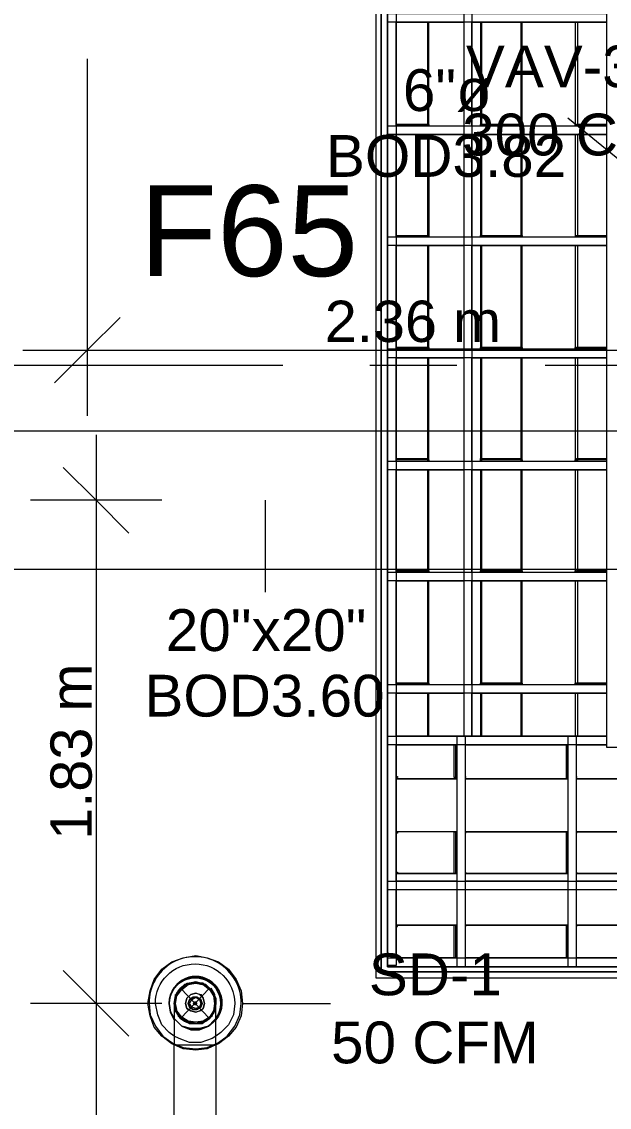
# Model space of a CAD drawing. Header units: metres. Extents: x -2 to 237, y -8 to 52.
# Drawn here: x 39.344 to 41.48, y 12.544 to 16.49 of the extents above; entities that cross this region are included whole.
import ezdxf

# ---------------------------------------------------------------- set-up
doc = ezdxf.new("R2010")
doc.units = ezdxf.units.M
doc.layers.add('HVAC - Ductos', color=5, linetype='Continuous', lineweight=0)
doc.layers.add('PDF3_Text', color=7, linetype='Continuous', lineweight=0)
doc.layers.add('PDF3_Geometry', color=7, linetype='Continuous', lineweight=0, true_color=0xaaaaaa)
doc.styles.add('PDF Arial-BoldMT-Identity-H', font='arial.ttf')
doc.styles.add('PDF Helvetica', font='')
doc.styles.get('PDF Helvetica').set_extended_font_data('Helvetica')

msp = doc.modelspace()

# ---------------------------------------------------------------- linework, layer by layer
at = {"layer": 'HVAC - Ductos', "lineweight": 0}
for points in [[(39.5823, 16.3543), (39.5823, 15.2956), (39.5823, 15.0573)], [(41.9427, 15.1214), (41.576, 15.9373), (41.3285, 16.1389)], [(39.7014, 15.4147), (39.5823, 15.2956), (39.4631, 15.1764)], [(39.3485, 15.2956), (41.9427, 15.2956), (42.7631, 15.2956), (43.469, 15.2956), (44.6423, 15.2956)], [(39.6143, 14.9885), (39.6143, 12.9214), (39.6143, 10.4051)], [(39.7335, 14.631), (39.6143, 14.7502), (39.4951, 14.8693)], [(39.8527, 14.7502), (39.6143, 14.7502), (39.376, 14.7502)], [(40.2285, 14.7502), (40.2285, 14.4155)], [(39.8985, 12.9214), (39.8985, 12.9168), (39.8985, 12.8985), (39.8985, 12.8664), (39.8985, 12.8298), (39.8985, 12.7885), (39.8985, 12.7701), (39.8893, 12.7747), (39.8527, 12.8022), (39.8251, 12.8343), (39.8114, 12.8755), (39.8023, 12.9214), (39.8114, 12.9672), (39.8251, 13.0085), (39.8527, 13.0451), (39.8893, 13.0726), (39.9306, 13.0864), (39.9765, 13.0956), (40.0177, 13.0864), (40.0589, 13.0726), (40.0956, 13.0451), (40.1231, 13.0085), (40.1415, 12.9672), (40.146, 12.9214), (40.1415, 12.8755), (40.1231, 12.8343), (40.0956, 12.8022), (40.0589, 12.7747), (40.0497, 12.7701), (40.0497, 12.8114), (40.0497, 12.8526), (40.0497, 12.8847), (40.0497, 12.9076), (40.0497, 12.9214)], [(39.7335, 12.8022), (39.6143, 12.9214), (39.4951, 13.0405)], [(39.9077, 12.9535), (39.9214, 12.9764), (39.9443, 12.9901), (39.9214, 12.9764), (39.9031, 12.9489), (39.8985, 12.9214), (39.9031, 12.9489), (39.9077, 12.9535), (39.9214, 12.9764), (39.9443, 12.9901), (39.9489, 12.9947), (39.9765, 12.9993), (39.9993, 12.9947)], [(40.0085, 12.9901), (40.0269, 12.9764), (40.0039, 12.9901), (39.9765, 12.9993), (39.9535, 12.9947), (39.9351, 12.9901), (39.9214, 12.9764), (39.9077, 12.9581), (39.9031, 12.9397), (39.8985, 12.9214), (39.8985, 12.9168), (39.9031, 12.9031), (39.9077, 12.8847), (39.9214, 12.8664), (39.9443, 12.8526), (39.9214, 12.8664), (39.9351, 12.8572), (39.9535, 12.8481), (39.9765, 12.8481), (39.9443, 12.8526), (39.9765, 12.8481), (39.9489, 12.8526), (39.9443, 12.8526)], [(39.9077, 12.9535), (39.9031, 12.9535), (39.9031, 12.9489), (39.9031, 12.9535), (39.9077, 12.9535), (39.9077, 12.9581), (39.9214, 12.9764), (39.9351, 12.9901), (39.9443, 12.9901), (39.9443, 12.9947), (39.9489, 12.9947), (39.9535, 12.9947), (39.9765, 12.9993), (39.9947, 12.9947), (40.0039, 12.9947)], [(40.0085, 12.8526), (40.0039, 12.8526), (39.9993, 12.8526), (39.9765, 12.8481), (39.9947, 12.8481), (40.0131, 12.8572), (40.0269, 12.8664), (40.0406, 12.8847), (40.0497, 12.9031), (40.0497, 12.9168), (40.0497, 12.9214), (40.0497, 12.9397), (40.0406, 12.9581), (40.0269, 12.9764), (40.0131, 12.9901), (39.9947, 12.9947), (39.9765, 12.9993), (39.9443, 12.9901)], [(39.9443, 12.9901), (39.9443, 12.9947), (39.9489, 12.9947)], [(39.9489, 12.9901), (39.9765, 12.9947), (39.9993, 12.9901)], [(40.0039, 12.9947), (40.0039, 12.9901), (40.0269, 12.9764), (40.0406, 12.9535)], [(40.0039, 12.9901), (40.0131, 12.9901), (40.0269, 12.9764), (40.0406, 12.9581), (40.0451, 12.9535), (40.0451, 12.9489), (40.0497, 12.9397), (40.0497, 12.9214), (40.0497, 12.9168)], [(39.9031, 12.9489), (39.9031, 12.9397), (39.8985, 12.9214), (39.8985, 12.9168)], [(39.9077, 12.8985), (39.9031, 12.9214), (39.9077, 12.9489)], [(40.0269, 12.9764), (40.0451, 12.9489), (40.0497, 12.9214), (40.0451, 12.9489)], [(40.0314, 12.9764), (40.0451, 12.9535), (40.0451, 12.9489), (40.0497, 12.9214), (40.0451, 12.8985), (40.0451, 12.8939), (40.0451, 12.8893)], [(40.0451, 12.9535), (40.0451, 12.9489)], [(39.8527, 12.9214), (39.6143, 12.9214), (39.376, 12.9214)], [(40.0497, 12.9214), (40.0451, 12.8939), (40.0497, 12.9214)], [(40.146, 12.9214), (40.4668, 12.9214)], [(39.9443, 12.8572), (39.9214, 12.8709), (39.9077, 12.8893), (39.9031, 12.8939), (39.9031, 12.8985)], [(40.0406, 12.8893), (40.0269, 12.8709), (40.0039, 12.8572)], [(40.0497, 12.8022), (40.036, 12.7931), (39.9947, 12.7793), (39.9535, 12.7793), (39.9168, 12.7931), (39.8985, 12.8022)], [(39.8985, 12.7747), (39.9306, 12.761), (39.9765, 12.7564), (40.0177, 12.761), (40.0497, 12.7747)], [(40.0497, 12.7701), (40.0177, 12.7564), (39.9765, 12.7518), (39.9306, 12.7564), (39.8985, 12.7701)], [(39.8985, 12.0139), (39.8985, 12.7701), (39.9031, 12.7701), (39.9077, 12.7701), (39.9214, 12.7701), (39.9351, 12.7701), (39.9535, 12.7701), (39.9765, 12.7701), (39.9947, 12.7701), (40.0131, 12.7701), (40.0269, 12.7701), (40.0406, 12.7701), (40.0497, 12.7701), (40.0497, 12.0139)], [(39.8985, 12.7701), (39.9031, 12.7701), (39.9077, 12.7701), (39.9214, 12.7701), (39.9351, 12.7701), (39.9535, 12.7701), (39.9765, 12.7701), (39.9947, 12.7701), (40.0131, 12.7701), (40.0269, 12.7701), (40.0406, 12.7701), (40.0497, 12.7701)]]:
    msp.add_lwpolyline(points, dxfattribs=at)
for points in [[(37.5793, 15.0023), (43.9044, 15.0023), (43.9044, 14.4981), (37.5793, 14.4981)], [(40.0406, 12.8939), (40.0269, 12.8709), (40.0039, 12.8572), (39.9765, 12.8526), (39.9489, 12.8572), (39.926, 12.8709), (39.9077, 12.8939), (39.9031, 12.9214), (39.9077, 12.9489), (39.926, 12.9718), (39.9489, 12.9901), (39.9765, 12.9947), (40.0039, 12.9901), (40.0269, 12.9718), (40.0406, 12.9489), (40.0451, 12.9214)], [(40.0451, 12.9031), (40.0406, 12.8847), (40.0269, 12.8709), (40.0131, 12.8572), (39.9947, 12.8526), (39.9765, 12.8481), (39.9581, 12.8526), (39.9397, 12.8572), (39.9214, 12.8709), (39.9122, 12.8847), (39.9031, 12.9031), (39.9031, 12.9214), (39.9031, 12.9397), (39.9122, 12.9581), (39.9214, 12.9764), (39.9397, 12.9856), (39.9581, 12.9947), (39.9765, 12.9947), (39.9947, 12.9947), (40.0131, 12.9856), (40.0269, 12.9764), (40.0406, 12.9581), (40.0451, 12.9397), (40.0497, 12.9214)], [(40.0085, 12.9901), (40.0039, 12.9947), (39.9993, 12.9947), (40.0039, 12.9947)], [(39.9443, 12.9397), (39.9397, 12.9214), (39.9443, 12.9397), (39.9581, 12.9535), (39.9765, 12.9581), (39.9947, 12.9535), (40.0039, 12.9397), (40.0085, 12.9214), (40.0039, 12.9397), (39.9901, 12.9535), (39.9765, 12.9581), (39.9581, 12.9535)], [(39.9535, 12.9352), (39.9489, 12.9214), (39.9535, 12.9352), (39.9673, 12.9443), (39.981, 12.9443), (39.9947, 12.9352), (39.9993, 12.9214), (39.9947, 12.9352), (39.981, 12.9443), (39.9673, 12.9443)], [(39.9901, 12.9076), (39.9765, 12.9031), (39.9627, 12.9076), (39.9535, 12.9214), (39.9627, 12.9352), (39.9765, 12.9443), (39.9901, 12.9352), (39.9947, 12.9214)], [(39.8801, 12.9214), (39.8847, 12.8893), (39.8985, 12.8618), (39.8847, 12.8893)], [(39.9031, 12.8939), (39.9214, 12.8664), (39.9031, 12.8939), (39.8985, 12.9214)], [(40.0039, 12.9031), (40.0085, 12.9214), (40.0039, 12.9031), (39.9947, 12.8939), (39.9765, 12.8893), (39.9581, 12.8939), (39.9443, 12.9031), (39.9397, 12.9214), (39.9443, 12.9031), (39.9581, 12.8939), (39.9765, 12.8893), (39.9901, 12.8939)], [(39.9947, 12.9076), (39.9993, 12.9214), (39.9947, 12.9076), (39.981, 12.8985), (39.9673, 12.8985), (39.9535, 12.9076), (39.9489, 12.9214), (39.9535, 12.9076), (39.9673, 12.8985), (39.981, 12.8985)], [(39.9765, 12.9168), (39.981, 12.9214), (39.9765, 12.9168), (39.9719, 12.9168), (39.9673, 12.9214), (39.9719, 12.926), (39.9765, 12.926), (39.981, 12.9214), (39.9765, 12.926), (39.9719, 12.926), (39.9719, 12.9214), (39.9719, 12.9168)], [(39.9031, 12.8618), (39.926, 12.8389), (39.9581, 12.8298), (39.9901, 12.8298), (40.0223, 12.8389), (39.9901, 12.8252), (39.9581, 12.8252), (39.926, 12.8389), (39.9031, 12.8618), (39.8985, 12.8618), (39.9031, 12.8618), (39.8985, 12.8664)], [(40.0451, 12.8618), (40.0497, 12.8664), (40.0451, 12.8618), (40.0223, 12.8389), (39.9901, 12.8298), (39.9581, 12.8298), (39.926, 12.8389), (39.9031, 12.8618), (39.926, 12.8389), (39.9581, 12.8252), (39.9901, 12.8252), (40.0223, 12.8389), (40.0497, 12.8618), (40.0223, 12.8389)], [(40.0039, 12.8526), (40.0269, 12.8664), (40.0451, 12.8939), (40.0269, 12.8664), (40.0039, 12.8526), (39.9765, 12.8481)]]:
    msp.add_lwpolyline(points, close=True, dxfattribs=at)
for points in [[(40.0497, 12.7747), (40.0589, 12.7793), (40.091, 12.8022), (40.1185, 12.8389), (40.1369, 12.8801), (40.1415, 12.9214, 1.013606), (39.8068, 12.9214), (39.8114, 12.8801), (39.8297, 12.8389), (39.8573, 12.8022), (39.8893, 12.7793), (39.8985, 12.7747)], [(39.8985, 12.8022), (39.8801, 12.816), (39.8527, 12.8435), (39.8389, 12.8801), (39.8297, 12.9214, -0.994136), (40.1185, 12.9214), (40.1139, 12.8801), (40.0956, 12.8435), (40.0681, 12.816), (40.0497, 12.8022)]]:
    msp.add_lwpolyline(points, format="xyb", dxfattribs=at)
msp.add_lwpolyline([(40.0497, 12.8618), (40.0635, 12.8893), (40.0727, 12.9214, 1.017952), (39.8801, 12.9214), (39.8847, 12.8893), (39.8985, 12.8664, -1.368423), (40.0681, 12.9214), (40.0635, 12.8893), (40.0497, 12.8664, 1.368444), (39.8801, 12.9214, -1.434913)], format="xyb", close=True, dxfattribs=at)
at = {"layer": 'PDF3_Geometry', "lineweight": 0}
for points in [[(40.9802, 21.9369), (40.9802, 22.3127), (41.191, 22.3127), (40.9527, 22.3127), (40.9527, 22.3311), (40.9527, 21.396), (40.9297, 21.396), (40.6731, 21.396), (40.6731, 13.0543), (43.9685, 13.0543), (43.9685, 13.3339), (43.9869, 13.3339), (44.9219, 13.3339), (44.9219, 13.311), (43.9869, 13.311), (43.9869, 13.036), (40.6502, 13.036), (40.6731, 13.036), (43.9869, 13.036), (43.9869, 13.0543), (43.9869, 13.311), (44.0098, 13.311), (44.9586, 13.311)], [(40.9802, 22.3311), (40.9802, 13.8931), (40.9802, 14.0489), (41.4706, 14.0489), (40.6731, 14.0489), (40.6731, 14.081), (41.4706, 14.081)], [(40.9802, 13.8931), (41.3285, 13.8931), (40.9802, 13.8931), (40.9527, 13.8931), (40.9527, 22.3311)], [(44.8898, 14.4522), (44.8898, 13.8931), (44.9219, 13.8931), (44.9219, 13.8701), (44.9219, 13.8518), (41.4706, 13.8518), (41.4706, 13.8701), (41.4706, 22.3311)], [(44.0098, 13.0543), (44.9219, 13.0543), (44.9219, 13.036), (44.0098, 13.036), (44.0098, 13.0131), (40.6318, 13.0131), (40.6318, 13.036), (40.6318, 21.4236), (40.6502, 21.4236), (40.6502, 21.4327)], [(40.7052, 21.396), (40.7052, 13.0589), (40.6731, 13.0589), (40.6731, 21.396)], [(40.9802, 16.1114), (40.9802, 16.4873), (41.4706, 16.4873), (40.6731, 16.4873), (40.6731, 16.5193), (41.4706, 16.5193)], [(40.7052, 16.1114), (40.7052, 16.4873), (40.9527, 16.4873)], [(40.8197, 16.1114), (40.8197, 16.116), (40.8197, 16.4873)], [(40.8243, 16.1114), (40.8243, 16.4873)], [(41.0168, 16.1114), (41.0168, 16.116), (41.0168, 16.4873), (41.0122, 16.4873), (41.0122, 16.1114), (41.0122, 16.116), (41.0122, 16.1114)], [(41.1589, 16.1114), (41.1589, 16.116), (41.1589, 16.4873)], [(41.1635, 16.1114), (41.1635, 16.4873)], [(41.356, 16.4873), (41.356, 16.1114), (41.356, 16.116), (41.3606, 16.116), (41.3606, 16.1114)], [(41.3652, 16.1114), (41.3652, 16.116), (41.3652, 16.4873), (41.3606, 16.4873)], [(40.9802, 15.7081), (40.9802, 16.0793), (41.4706, 16.0793), (40.6731, 16.0793), (40.6731, 16.1114), (41.4706, 16.1114)], [(40.7052, 16.116), (40.8197, 16.116), (40.7052, 16.116)], [(41.4706, 16.116), (41.3606, 16.116), (41.4706, 16.116)], [(40.8243, 16.0793), (40.8243, 15.7081), (40.8197, 15.7081), (40.7052, 15.7081), (40.7052, 16.0793), (40.9527, 16.0793)], [(40.8197, 15.7127), (40.8197, 16.0793)], [(41.0168, 15.7127), (41.0168, 16.0793), (41.0122, 16.0793), (41.0122, 15.7081), (41.0122, 15.7127), (41.1589, 15.7127), (41.1635, 15.7127), (41.1635, 15.7081), (41.1635, 16.0793)], [(41.1589, 15.7127), (41.1589, 16.0793)], [(41.356, 16.0793), (41.356, 15.7081), (41.3606, 15.7127), (41.4706, 15.7127)], [(41.3652, 15.7127), (41.3652, 16.0793), (41.3606, 16.0793)], [(40.9802, 15.3002), (40.9802, 15.676), (41.4706, 15.676), (40.6731, 15.676), (40.6731, 15.7081), (41.4706, 15.7081), (41.3606, 15.7081)], [(40.7052, 15.7127), (40.8197, 15.7127), (40.8243, 15.7127), (40.8243, 15.7081)], [(41.1635, 15.7081), (41.1589, 15.7081), (41.0122, 15.7081)], [(40.7052, 15.3002), (40.7052, 15.676), (40.9527, 15.676)], [(40.8197, 15.3002), (40.8197, 15.3048), (40.8197, 15.676)], [(40.8243, 15.3002), (40.8243, 15.676)], [(41.0168, 15.3002), (41.0168, 15.3048), (41.0168, 15.676), (41.0122, 15.676), (41.0122, 15.3002), (41.0122, 15.3048), (41.0122, 15.3002)], [(41.1589, 15.3002), (41.1589, 15.3048), (41.1589, 15.676)], [(41.1635, 15.3002), (41.1635, 15.676)], [(41.356, 15.676), (41.356, 15.3002), (41.356, 15.3048), (41.3606, 15.3048), (41.3606, 15.3002)], [(41.3652, 15.3002), (41.3652, 15.3048), (41.3652, 15.676), (41.3606, 15.676)], [(40.9802, 14.8923), (40.9802, 15.2681), (41.4706, 15.2681), (40.6731, 15.2681), (40.6731, 15.3002), (41.4706, 15.3002)], [(40.7052, 15.3048), (40.8197, 15.3048), (40.7052, 15.3048)], [(41.4706, 15.3048), (41.3606, 15.3048), (41.4706, 15.3048)], [(40.2927, 15.2405), (39.0231, 15.2405)], [(40.9252, 15.2405), (40.6089, 15.2405)], [(40.7052, 14.8923), (40.7052, 15.2681), (40.9527, 15.2681)], [(40.8197, 14.8968), (40.8243, 14.8968), (40.8197, 14.9014), (40.8197, 15.2681)], [(40.8243, 14.8923), (40.8243, 14.8968), (40.8243, 14.8923), (40.8243, 15.2681)], [(41.0168, 14.9014), (41.0168, 15.2681), (41.0122, 15.2681), (41.0122, 14.8923), (41.0122, 14.8968), (41.0122, 14.8923)], [(41.1589, 14.8968), (41.1635, 14.8968), (41.1589, 14.9014), (41.1589, 15.2681)], [(41.1635, 14.8923), (41.1635, 14.8968), (41.1635, 14.8923), (41.1635, 15.2681)], [(42.5156, 15.2405), (41.2461, 15.2405)], [(41.356, 15.2681), (41.356, 14.8923), (41.356, 14.8968), (41.3606, 14.8968), (41.3606, 14.9014), (41.4706, 14.9014)], [(41.3652, 14.9014), (41.3652, 15.2681), (41.3606, 15.2681)], [(40.9802, 14.4889), (40.9802, 14.8602), (41.4706, 14.8602), (40.6731, 14.8602), (40.6731, 14.8923), (41.4706, 14.8923)], [(40.7052, 14.9014), (40.8197, 14.9014)], [(40.8197, 14.8923), (40.8197, 14.8968), (40.7052, 14.8968)], [(41.1589, 14.8923), (41.1589, 14.8968), (41.0122, 14.8968), (41.0122, 14.9014), (41.1589, 14.9014)], [(41.0168, 14.8923), (41.0168, 14.8968)], [(41.4706, 14.8968), (41.3606, 14.8968), (41.3606, 14.8923)], [(41.3652, 14.8923), (41.3652, 14.8968)], [(40.7052, 14.4889), (40.7052, 14.8602), (40.9527, 14.8602)], [(40.8197, 14.4889), (40.8197, 14.4935), (40.8197, 14.8602)], [(40.8243, 14.4889), (40.8243, 14.4935), (40.8197, 14.4935), (40.8243, 14.4935), (40.8243, 14.4889), (40.8243, 14.8602)], [(41.0168, 14.4889), (41.0168, 14.4935), (41.0168, 14.8602), (41.0122, 14.8602), (41.0122, 14.4889), (41.0122, 14.4935), (41.0122, 14.4889)], [(41.1635, 14.4889), (41.1635, 14.4935), (41.1589, 14.4935), (41.0122, 14.4935), (41.1589, 14.4935), (41.1635, 14.4935), (41.1635, 14.4889), (41.1635, 14.8602)], [(41.1589, 14.4889), (41.1589, 14.4935), (41.1589, 14.8602)], [(41.356, 14.8602), (41.356, 14.4889), (41.356, 14.4935), (41.3606, 14.4935), (41.3606, 14.4889)], [(41.3652, 14.4889), (41.3652, 14.4935), (41.3652, 14.8602), (41.3606, 14.8602)], [(40.9802, 14.081), (40.9802, 14.4568), (41.4706, 14.4568), (40.6731, 14.4568), (40.6731, 14.4889), (41.4706, 14.4889)], [(40.7052, 14.4935), (40.8197, 14.4935), (40.7052, 14.4935)], [(41.4706, 14.4935), (41.3606, 14.4935), (41.4706, 14.4935)], [(40.7052, 14.081), (40.7052, 14.4568), (40.9527, 14.4568)], [(40.8197, 14.081), (40.8197, 14.0856), (40.8197, 14.4568)], [(40.8243, 14.081), (40.8243, 14.0856), (40.8197, 14.0856), (40.8243, 14.0856), (40.8243, 14.081), (40.8243, 14.4568)], [(41.0168, 14.081), (41.0168, 14.0856), (41.0168, 14.4568), (41.0122, 14.4568), (41.0122, 14.081), (41.0122, 14.0856), (41.0122, 14.081)], [(41.1635, 14.081), (41.1635, 14.0856), (41.1589, 14.0856), (41.0122, 14.0856), (41.1589, 14.0856), (41.1635, 14.0856), (41.1635, 14.081), (41.1635, 14.4568)], [(41.1589, 14.081), (41.1589, 14.0856), (41.1589, 14.4568)], [(41.356, 14.4568), (41.356, 14.081), (41.356, 14.0856), (41.3606, 14.0856), (41.3606, 14.081)], [(41.3652, 14.081), (41.3652, 14.0856), (41.3652, 14.4568), (41.3606, 14.4568)], [(41.7364, 13.366), (41.3606, 13.366), (41.3606, 13.861), (41.4706, 13.861), (40.6731, 13.861), (40.6731, 13.8931), (41.4706, 13.8931), (41.4156, 13.8931), (41.3606, 13.8931), (41.3652, 13.8931), (41.3652, 14.0489), (41.3606, 14.0489)], [(40.7052, 14.0856), (40.8197, 14.0856), (40.7052, 14.0856)], [(40.9206, 13.8931), (40.9252, 13.8931), (40.7052, 13.8931), (40.7052, 14.0489), (40.9527, 14.0489)], [(40.8197, 13.8931), (40.8197, 14.0489)], [(40.8243, 13.8931), (40.8243, 14.0489)], [(41.0168, 13.8931), (41.0168, 14.0489), (41.0122, 14.0489), (41.0122, 13.8931)], [(41.1589, 13.8931), (41.1589, 14.0489)], [(41.1635, 13.8931), (41.1635, 14.0489)], [(41.356, 14.0489), (41.356, 13.8931)], [(41.4706, 14.0856), (41.3606, 14.0856), (41.4706, 14.0856)], [(40.7052, 13.8931), (40.9252, 13.8931), (40.9252, 13.0543), (40.9573, 13.0543), (40.9573, 13.8931), (40.9252, 13.8931), (40.9527, 13.8931)], [(41.3239, 13.8931), (41.3285, 13.8931), (41.3606, 13.8931), (41.3285, 13.8931), (41.3285, 13.0543), (41.3606, 13.0543), (41.3606, 13.8931), (41.4706, 13.8931)], [(40.9252, 13.366), (40.7052, 13.366), (40.7052, 13.861), (40.9252, 13.861)], [(40.7052, 13.7418), (40.7052, 13.7464), (40.7097, 13.7464), (40.7097, 13.7418), (40.7052, 13.7418), (40.7052, 13.7372), (40.9252, 13.7372), (40.9206, 13.7372), (40.9206, 13.7418), (40.916, 13.7418), (40.916, 13.861)], [(40.9206, 13.861), (40.9206, 13.7418), (40.9252, 13.7418)], [(41.3285, 13.366), (40.9573, 13.366), (40.9573, 13.861), (41.3285, 13.861)], [(40.9252, 13.7372), (40.7052, 13.7372)], [(40.9573, 13.7464), (40.9573, 13.7418)], [(41.3285, 13.7372), (40.9573, 13.7372), (41.3285, 13.7372), (41.3239, 13.7372), (41.3239, 13.7418), (41.3285, 13.7418)], [(41.3606, 13.7464), (41.3606, 13.7418)], [(41.7364, 13.7372), (41.3606, 13.7372), (41.7364, 13.7372), (41.7318, 13.7372), (41.7318, 13.7418), (41.7364, 13.7418)], [(40.9252, 13.5447), (40.7052, 13.5447)], [(40.7052, 13.5401), (40.7052, 13.5447)], [(40.7052, 13.5447), (40.7097, 13.5447)], [(40.9252, 13.5447), (40.7052, 13.5447)], [(40.7097, 13.5401), (40.7052, 13.5401)], [(40.7097, 13.5447), (40.7097, 13.5401)], [(40.9573, 13.3981), (40.9573, 13.3935), (41.3285, 13.3935), (41.3239, 13.3935), (41.3239, 13.5447), (41.3285, 13.5447), (41.3239, 13.5447), (41.3239, 13.3935), (41.3285, 13.3935), (40.9573, 13.3935)], [(40.9573, 13.5447), (41.3285, 13.5447), (40.9573, 13.5447), (40.9573, 13.5401)], [(41.3606, 13.3981), (41.3606, 13.3935), (41.7364, 13.3935), (41.7318, 13.3935), (41.7318, 13.5447), (41.7364, 13.5447), (41.7318, 13.5447), (41.7318, 13.3935), (41.7364, 13.3935), (41.3606, 13.3935)], [(41.3606, 13.5447), (41.7364, 13.5447), (41.3606, 13.5447), (41.3606, 13.5401)], [(40.9252, 13.0864), (40.7052, 13.0864), (40.7052, 13.3339)], [(41.3285, 13.0864), (40.9573, 13.0864), (40.9573, 13.3339)], [(41.7364, 13.0864), (41.3606, 13.0864), (41.3606, 13.3339)], [(40.916, 13.0864), (40.916, 13.2056), (40.9206, 13.2056), (40.9206, 13.0864)], [(40.9573, 13.2056), (41.3285, 13.2056), (41.3239, 13.2056), (41.3285, 13.2056), (40.9573, 13.2056), (40.9573, 13.201)], [(41.3239, 13.0864), (41.3239, 13.2056), (41.3239, 13.0864)], [(41.3606, 13.2056), (41.7364, 13.2056), (41.7318, 13.2056), (41.7364, 13.2056), (41.3606, 13.2056), (41.3606, 13.201)]]:
    msp.add_lwpolyline(points, dxfattribs=at)
for points in [[(40.6502, 21.396), (40.6502, 13.036)], [(40.8197, 16.116), (40.8243, 16.116)], [(40.8243, 16.1114), (40.8243, 16.116)], [(41.1589, 16.116), (41.0122, 16.116), (41.1589, 16.116), (41.1635, 16.116)], [(41.1635, 16.1114), (41.1635, 16.116)], [(40.8197, 15.3048), (40.8243, 15.3048)], [(40.8243, 15.3002), (40.8243, 15.3048)], [(41.1589, 15.3048), (41.0122, 15.3048), (41.1589, 15.3048), (41.1635, 15.3048)], [(41.1635, 15.3002), (41.1635, 15.3048)], [(41.3239, 13.861), (41.3239, 13.7418)], [(40.9206, 13.3935), (40.9252, 13.3935), (40.9206, 13.3935), (40.916, 13.3935), (40.916, 13.5447), (40.9206, 13.5447)], [(40.9252, 13.5447), (40.9206, 13.5447)], [(40.7052, 13.3935), (40.7052, 13.3981), (40.7097, 13.3981), (40.7097, 13.3935), (40.7052, 13.3935), (40.9252, 13.3935)], [(40.6731, 13.3339), (40.6731, 13.366), (44.9219, 13.366), (44.9219, 13.3339)], [(40.7052, 13.2056), (40.9252, 13.2056), (40.7052, 13.2056), (40.7052, 13.201), (40.7097, 13.201), (40.7097, 13.2056)], [(40.9252, 13.2056), (40.9206, 13.2056)], [(40.6731, 13.0543), (40.6731, 13.0864), (43.9548, 13.0864), (43.9548, 13.0543)]]:
    msp.add_lwpolyline(points, close=True, dxfattribs=at)
at = {"layer": 'PDF3_Geometry', "color": 8, "lineweight": 0, "true_color": 0x808080}
msp.add_lwpolyline([(40.036, 12.9672), (39.9993, 12.9947), (39.9535, 12.9947), (39.9122, 12.9672), (39.8985, 12.9214), (39.9122, 12.8755), (39.9535, 12.8481), (39.9993, 12.8481), (40.036, 12.8755), (40.0497, 12.9214)], close=True, dxfattribs=at)
for points in [[(39.9214, 12.9764), (40.0269, 12.8664)], [(40.0269, 12.9764), (39.9214, 12.8664)]]:
    msp.add_lwpolyline(points, dxfattribs=at)

# ---------------------------------------------------------------- texts
at = {"layer": 'PDF3_Text', "lineweight": 0, "attachment_point": 4, "style": 'PDF Helvetica'}
for s, insert, char_height in [('VAV-328', (40.9587, 16.3259), 0.15195), ('6"ø', (40.7295, 16.2388), 0.15195), ('300 CFM', (40.945, 16.0784), 0.15195), ('BOD3.82', (40.4499, 16.0005), 0.15195), ('2.36 m', (40.4454, 15.3994), 0.15008), ('20"x20"', (39.8678, 14.2771), 0.15195), ('BOD3.60', (39.7899, 14.0387), 0.15195), ('SD-1', (40.6058, 13.0258), 0.15195), ('50 CFM', (40.4683, 12.7783), 0.15195)]:
    msp.add_mtext(s, dxfattribs=dict(at, insert=insert, char_height=char_height))
at = {"layer": 'PDF3_Text', "color": 232, "lineweight": 70, "true_color": 0xe91e64, "insert": (39.7724, 15.7275), "char_height": 0.33001, "attachment_point": 4, "style": 'PDF Arial-BoldMT-Identity-H'}
msp.add_mtext('F65', dxfattribs=at)
at = {"layer": 'PDF3_Text', "lineweight": 0, "insert": (39.5244, 13.5158), "char_height": 0.15008, "attachment_point": 4, "rotation": 90, "style": 'PDF Helvetica'}
msp.add_mtext('1.83 m', dxfattribs=at)

doc.saveas('drawing.dxf')
